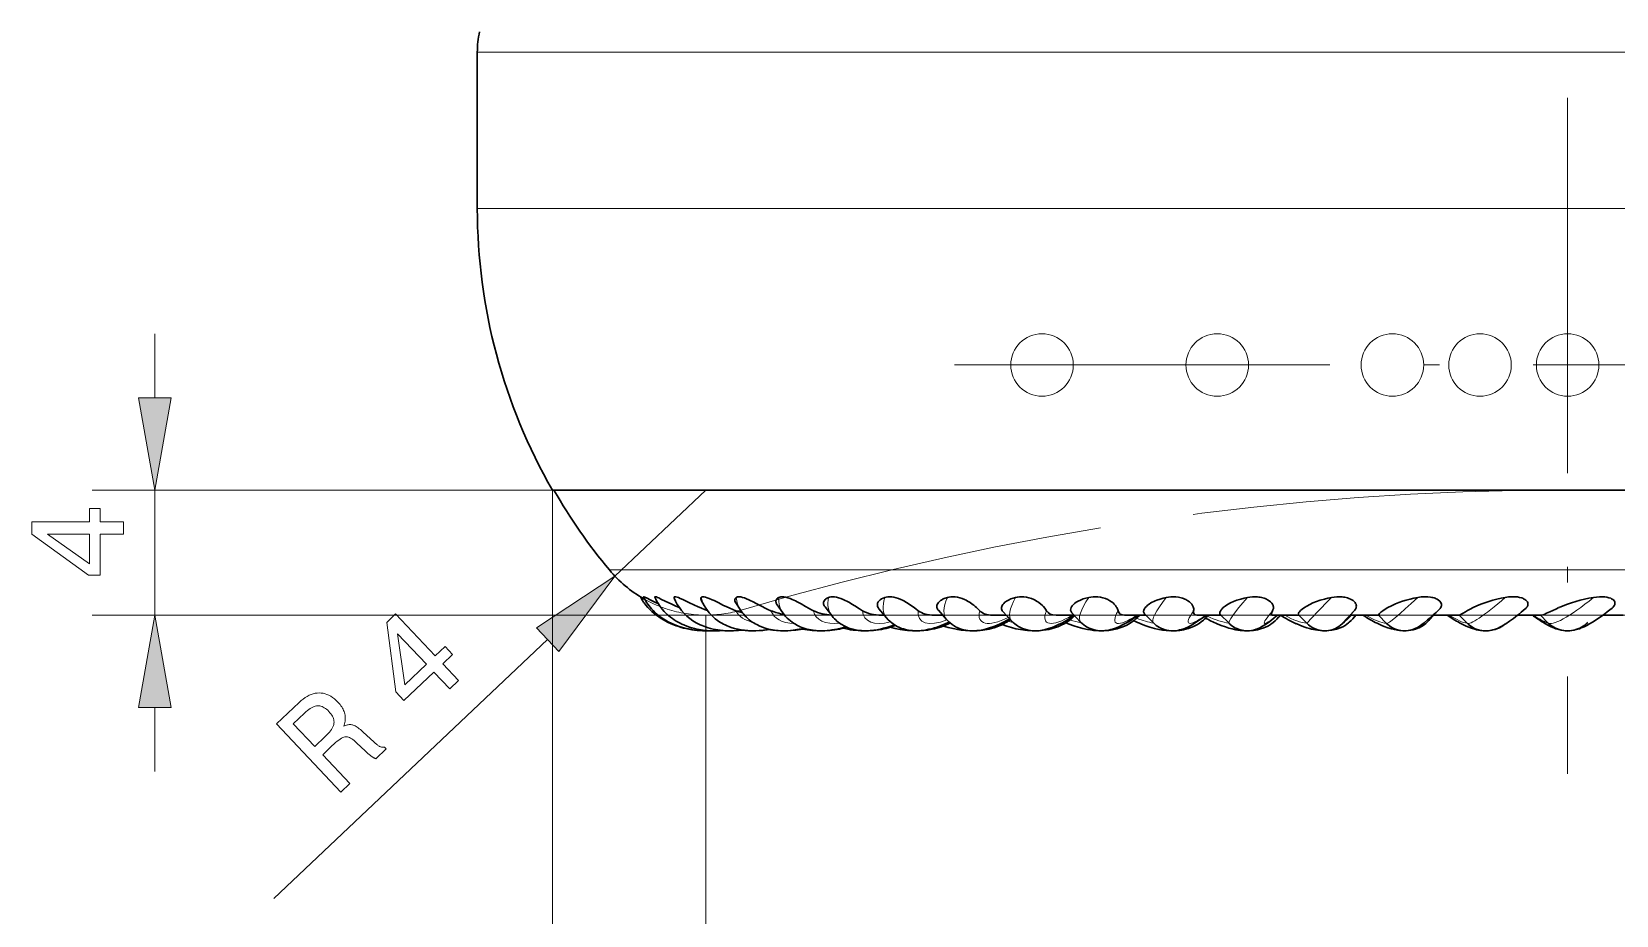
# Model space of a CAD drawing. Extents: x 0 to 420, y 0 to 594.
# Drawn here: x 231.7 to 282.4, y 283.9 to 312.2 of the extents above; entities that cross this region are included whole.
import ezdxf

# ---------------------------------------------------------------- set-up
doc = ezdxf.new("R2010")
doc.units = 0
doc.linetypes.add('DASHDOT', pattern=[18.5, 12, -3, 0.5, -3])
doc.linetypes.add('DASHED', pattern=[15, 12, -3])

msp = doc.modelspace()

# ---------------------------------------------------------------- linework, layer by layer
at = {"linetype": 'DASHDOT', "lineweight": 13}
for p, q in [((280.825, 384.057), (280.825, 288.441)), ((261.228, 301.515), (299.905, 301.515))]:
    msp.add_line(p, q, dxfattribs=at)
at = {"lineweight": 13}
for p, q in [((297.533, 311.515), (245.975, 311.515)), ((297.533, 306.515), (245.975, 306.515)), ((248.375, 297.515), (248.375, 265.951)), ((295.509, 294.962), (250.196, 294.962)), ((273.889, 293.515), (233.664, 293.515)), ((274.78, 293.515), (325.368, 293.515))]:
    msp.add_line(p, q, dxfattribs=at)
at = {"lineweight": 30, "ltscale": 0.125}
msp.add_line((245.975, 306.515), (245.975, 311.515), dxfattribs=at)
at = {"lineweight": 13, "ltscale": 0.05114}
for p, q in [((235.664, 300.469), (235.664, 302.515)), ((235.664, 288.515), (235.664, 290.561))]:
    msp.add_line(p, q, dxfattribs=at)
at = {"lineweight": 13, "ltscale": 0.367783}
msp.add_line((248.375, 297.515), (233.664, 297.515), dxfattribs=at)
at = {"lineweight": 13, "ltscale": 0.1}
for p, q in [((235.664, 293.515), (235.664, 297.515)), ((253.275, 297.515), (250.368, 294.767))]:
    msp.add_line(p, q, dxfattribs=at)
at = {"lineweight": 30}
msp.add_line((296.382, 297.515), (248.375, 297.515), dxfattribs=at)
at = {"lineweight": 30, "ltscale": 0.001056}
msp.add_line((251.292, 294.041), (251.329, 294.02), dxfattribs=at)
at = {"lineweight": 30, "ltscale": 0.002056}
msp.add_line((252.308, 293.968), (252.273, 294.042), dxfattribs=at)
at = {"lineweight": 30, "ltscale": 0.004506}
msp.add_line((253.228, 293.82), (253.14, 293.977), dxfattribs=at)
at = {"lineweight": 30, "ltscale": 0.006357}
msp.add_line((254.376, 293.694), (254.239, 293.908), dxfattribs=at)
at = {"lineweight": 30, "ltscale": 0.007739}
msp.add_line((255.738, 293.589), (255.559, 293.841), dxfattribs=at)
at = {"lineweight": 30, "ltscale": 0.008734}
msp.add_line((257.302, 293.502), (257.089, 293.778), dxfattribs=at)
at = {"lineweight": 13, "ltscale": 0.499923}
msp.add_line((253.275, 293.515), (253.275, 273.518), dxfattribs=at)
at = {"lineweight": 30, "ltscale": 0.001846}
msp.add_line((257.302, 293.502), (257.349, 293.445), dxfattribs=at)
at = {"lineweight": 30, "ltscale": 0.001128}
msp.add_line((258.786, 293.758), (258.812, 293.721), dxfattribs=at)
at = {"lineweight": 30, "ltscale": 0.009433}
msp.add_line((259.053, 293.43), (258.812, 293.721), dxfattribs=at)
at = {"lineweight": 30, "ltscale": 0.00227}
msp.add_line((258.982, 293.515), (258.891, 293.515), dxfattribs=at)
at = {"lineweight": 30, "ltscale": 0.006866}
msp.add_line((260.85, 293.515), (260.575, 293.515), dxfattribs=at)
at = {"lineweight": 30, "ltscale": 0.009883}
msp.add_line((260.974, 293.373), (260.713, 293.671), dxfattribs=at)
at = {"lineweight": 30, "ltscale": 0.01088}
msp.add_line((262.878, 293.515), (262.443, 293.515), dxfattribs=at)
at = {"lineweight": 30, "ltscale": 0.010135}
msp.add_line((263.049, 293.329), (262.775, 293.627), dxfattribs=at)
at = {"lineweight": 30, "ltscale": 0.014322}
msp.add_line((265.049, 293.515), (264.477, 293.515), dxfattribs=at)
at = {"lineweight": 30, "ltscale": 0.00292}
msp.add_line((264.784, 293.27), (264.892, 293.226), dxfattribs=at)
at = {"lineweight": 30, "ltscale": 0.010221}
msp.add_line((265.259, 293.295), (264.977, 293.591), dxfattribs=at)
at = {"lineweight": 30, "ltscale": 0.017163}
msp.add_line((267.345, 293.515), (266.658, 293.515), dxfattribs=at)
at = {"lineweight": 30, "ltscale": 0.005075}
msp.add_line((267.345, 293.515), (267.142, 293.515), dxfattribs=at)
at = {"lineweight": 30, "ltscale": 0.010165}
msp.add_line((267.584, 293.271), (267.3, 293.562), dxfattribs=at)
at = {"lineweight": 30, "ltscale": 0.019448}
msp.add_line((269.747, 293.515), (268.969, 293.515), dxfattribs=at)
at = {"lineweight": 30, "ltscale": 0.010376}
msp.add_line((269.747, 293.515), (269.332, 293.515), dxfattribs=at)
at = {"lineweight": 30, "ltscale": 0.009989}
msp.add_line((270.004, 293.256), (269.723, 293.539), dxfattribs=at)
at = {"lineweight": 30, "ltscale": 0.021128}
msp.add_line((272.231, 293.515), (271.386, 293.515), dxfattribs=at)
at = {"lineweight": 30, "ltscale": 0.001629}
msp.add_line((271.6, 293.464), (271.64, 293.515), dxfattribs=at)
at = {"lineweight": 30, "ltscale": 0.014779}
msp.add_line((272.231, 293.515), (271.64, 293.515), dxfattribs=at)
at = {"lineweight": 30, "ltscale": 0.009709}
msp.add_line((272.497, 293.25), (272.222, 293.524), dxfattribs=at)
at = {"lineweight": 30, "ltscale": 0.022263}
msp.add_line((274.78, 293.515), (273.889, 293.515), dxfattribs=at)
at = {"lineweight": 30, "ltscale": 0.003771}
msp.add_line((273.956, 293.4), (274.054, 293.515), dxfattribs=at)
at = {"lineweight": 30, "ltscale": 0.017966}
msp.add_line((274.772, 293.515), (274.053, 293.515), dxfattribs=at)
at = {"lineweight": 30, "ltscale": 0.000151064}
msp.add_line((274.778, 293.515), (274.772, 293.515), dxfattribs=at)
at = {"lineweight": 30, "ltscale": 0.009341}
msp.add_line((275.04, 293.252), (274.776, 293.516), dxfattribs=at)
at = {"lineweight": 30, "ltscale": 0.005563}
msp.add_line((276.401, 293.35), (276.55, 293.515), dxfattribs=at)
at = {"lineweight": 30, "ltscale": 0.020988}
msp.add_line((277.362, 293.515), (276.523, 293.515), dxfattribs=at)
at = {"lineweight": 30, "ltscale": 0.020119}
msp.add_line((277.354, 293.515), (276.549, 293.515), dxfattribs=at)
at = {"lineweight": 30, "ltscale": 0.000167854}
msp.add_line((277.361, 293.515), (277.354, 293.515), dxfattribs=at)
at = {"lineweight": 30, "ltscale": 0.0089}
msp.add_line((277.61, 293.262), (277.36, 293.516), dxfattribs=at)
at = {"lineweight": 30, "ltscale": 0.018542}
msp.add_line((279.968, 293.515), (279.226, 293.515), dxfattribs=at)
at = {"lineweight": 30, "ltscale": 0.018742}
msp.add_line((279.976, 293.515), (279.226, 293.515), dxfattribs=at)
at = {"lineweight": 30, "ltscale": 0.008112}
msp.add_line((280.184, 293.282), (279.958, 293.515), dxfattribs=at)
at = {"lineweight": 30, "ltscale": 0.014861}
msp.add_line((282.546, 293.515), (281.952, 293.515), dxfattribs=at)
at = {"lineweight": 30, "ltscale": 0.016133}
msp.add_line((282.597, 293.515), (281.952, 293.515), dxfattribs=at)
at = {"lineweight": 13, "ltscale": 0.301139}
msp.add_line((248.222, 292.737), (239.47, 284.46), dxfattribs=at)
at = {"lineweight": 13}
for points in [[(235.143, 300.469), (235.664, 297.515), (236.185, 300.469)], [(234.664, 296.11), (233.922, 296.11), (233.922, 294.792), (233.542, 294.792), (231.731, 296.105), (231.731, 296.498), (233.576, 296.498), (233.576, 296.926), (233.922, 296.926), (233.922, 296.498), (234.664, 296.498)], [(233.576, 295.155), (233.576, 296.11), (232.233, 296.11)], [(248.58, 292.358), (250.368, 294.767), (247.864, 293.115)], [(236.185, 290.561), (235.664, 293.515), (235.143, 290.561)], [(245.096, 291.157), (244.587, 291.696), (243.629, 290.791), (243.368, 291.067), (243.078, 293.285), (243.363, 293.554), (244.631, 292.214), (244.942, 292.508), (245.179, 292.257), (244.868, 291.963), (245.378, 291.424)], [(243.655, 291.291), (244.349, 291.947), (243.426, 292.923)], [(241.61, 287.86), (239.551, 290.036), (240.279, 290.724), (240.343, 290.782), (240.407, 290.834), (240.472, 290.88), (240.536, 290.919), (240.6, 290.953), (240.664, 290.98), (240.728, 291.002), (240.791, 291.017), (240.855, 291.026), (240.919, 291.029), (240.982, 291.026), (241.045, 291.018), (241.107, 291.002), (241.169, 290.981), (241.229, 290.954), (241.29, 290.921), (241.349, 290.881), (241.408, 290.836), (241.466, 290.784), (241.524, 290.727), (241.557, 290.691), (241.587, 290.655), (241.615, 290.618), (241.64, 290.581), (241.662, 290.544), (241.683, 290.507), (241.7, 290.469), (241.715, 290.431), (241.728, 290.393), (241.738, 290.355), (241.746, 290.316), (241.751, 290.277), (241.754, 290.238), (241.754, 290.199), (241.752, 290.16), (241.747, 290.121), (241.739, 290.081), (241.73, 290.041), (241.717, 290.001), (241.703, 289.961), (241.733, 289.975), (241.763, 289.988), (241.793, 289.997), (241.822, 290.005), (241.85, 290.011), (241.878, 290.014), (241.906, 290.015), (241.933, 290.015), (241.959, 290.012), (241.985, 290.006), (242.011, 289.999), (242.039, 289.988), (242.069, 289.973), (242.1, 289.956), (242.132, 289.936), (242.166, 289.912), (242.202, 289.885), (242.239, 289.855), (242.278, 289.822), (242.318, 289.786), (242.676, 289.454), (242.699, 289.433), (242.72, 289.414), (242.741, 289.396), (242.762, 289.38), (242.781, 289.365), (242.799, 289.352), (242.817, 289.34), (242.834, 289.329), (242.849, 289.32), (242.864, 289.313), (242.879, 289.307), (242.893, 289.302), (242.907, 289.297), (242.922, 289.294), (242.936, 289.292), (242.951, 289.291), (242.965, 289.29), (242.979, 289.291), (242.994, 289.293), (243.008, 289.296), (243.065, 289.236), (242.735, 288.924), (242.724, 288.928), (242.713, 288.932), (242.7, 288.937), (242.688, 288.943), (242.674, 288.95), (242.661, 288.958), (242.646, 288.966), (242.631, 288.975), (242.616, 288.986), (242.6, 288.997), (242.584, 289.009), (242.567, 289.022), (242.548, 289.036), (242.53, 289.051), (242.51, 289.068), (242.489, 289.085), (242.468, 289.104), (242.446, 289.124), (242.423, 289.145), (242.399, 289.166), (242.117, 289.434), (242.075, 289.472), (242.035, 289.506), (241.996, 289.536), (241.959, 289.562), (241.923, 289.583), (241.889, 289.6), (241.856, 289.614), (241.825, 289.623), (241.796, 289.628), (241.768, 289.628), (241.739, 289.624), (241.707, 289.615), (241.671, 289.599), (241.633, 289.579), (241.591, 289.552), (241.545, 289.52), (241.496, 289.483), (241.444, 289.439), (241.389, 289.391), (241.33, 289.336), (241.032, 289.054), (241.901, 288.135)], [(240.45, 290.381), (240.094, 290.045), (240.779, 289.32), (241.115, 289.638), (241.164, 289.685), (241.208, 289.732), (241.247, 289.777), (241.282, 289.821), (241.312, 289.864), (241.338, 289.906), (241.358, 289.946), (241.374, 289.985), (241.386, 290.023), (241.392, 290.059), (241.394, 290.096), (241.392, 290.132), (241.386, 290.169), (241.376, 290.206), (241.362, 290.243), (241.343, 290.281), (241.321, 290.319), (241.294, 290.358), (241.263, 290.396), (241.228, 290.435), (241.192, 290.472), (241.155, 290.504), (241.119, 290.533), (241.083, 290.557), (241.047, 290.577), (241.011, 290.594), (240.975, 290.606), (240.939, 290.614), (240.903, 290.618), (240.867, 290.618), (240.831, 290.613), (240.793, 290.605), (240.755, 290.592), (240.715, 290.575), (240.674, 290.553), (240.631, 290.527), (240.588, 290.497), (240.543, 290.463), (240.497, 290.424)]]:
    msp.add_lwpolyline(points, close=True, dxfattribs=at)
at = {"lineweight": 30}
for points in [[(251.187, 294.104), (251.237, 294.017), (251.292, 293.934), (251.309, 293.91), (251.366, 293.836), (251.426, 293.765), (251.49, 293.697), (251.557, 293.632), (251.626, 293.571), (251.697, 293.514), (251.772, 293.459), (251.849, 293.408), (251.943, 293.351), (252.056, 293.291), (252.172, 293.238)], [(251.288, 294.101), (251.287, 294.102), (251.287, 294.103), (251.288, 294.104), (251.288, 294.104), (251.29, 294.104), (251.297, 294.103), (251.327, 294.091), (251.399, 294.055), (251.498, 294.004), (251.606, 293.949), (251.762, 293.874)], [(251.288, 294.101), (251.316, 294.045), (251.363, 293.963), (251.394, 293.913), (251.428, 293.864), (251.463, 293.816), (251.5, 293.769), (251.545, 293.716), (251.592, 293.666), (251.675, 293.584), (251.764, 293.508), (251.818, 293.466), (251.873, 293.427), (251.939, 293.383), (252.006, 293.341), (252.076, 293.303), (252.189, 293.246)], [(251.649, 294.088), (251.647, 294.095), (251.647, 294.097), (251.65, 294.102), (251.653, 294.103), (251.665, 294.104), (251.68, 294.101), (251.699, 294.096), (251.739, 294.08), (251.772, 294.066), (251.846, 294.031), (252.003, 293.954), (252.168, 293.875), (252.3, 293.815), (252.43, 293.761)], [(251.649, 294.088), (251.676, 294.028), (251.717, 293.951), (251.761, 293.876), (251.819, 293.791), (251.882, 293.71), (251.951, 293.631), (251.998, 293.583), (252.047, 293.538), (252.097, 293.494), (252.149, 293.452), (252.211, 293.405), (252.271, 293.365), (252.331, 293.327), (252.394, 293.291), (252.457, 293.258)], [(252.262, 294.081), (252.264, 294.092), (252.272, 294.099), (252.285, 294.103), (252.298, 294.104), (252.315, 294.102), (252.359, 294.092), (252.407, 294.075), (252.462, 294.053), (252.549, 294.013), (252.611, 293.984), (252.734, 293.923), (252.921, 293.834), (253.011, 293.793), (253.142, 293.737), (253.236, 293.699), (253.328, 293.666)], [(253.131, 294.081), (253.14, 294.092), (253.155, 294.1), (253.175, 294.104), (253.194, 294.104), (253.216, 294.102), (253.268, 294.091), (253.324, 294.074), (253.385, 294.05), (253.479, 294.009), (253.543, 293.979), (253.671, 293.917), (253.847, 293.829), (253.93, 293.789), (254.05, 293.734), (254.145, 293.693), (254.236, 293.658)], [(254.239, 293.908), (254.221, 293.942), (254.211, 293.975), (254.209, 293.99), (254.209, 294.005), (254.211, 294.02), (254.215, 294.034), (254.221, 294.047), (254.229, 294.059), (254.25, 294.081)], [(254.25, 294.081), (254.26, 294.089), (254.272, 294.094), (254.287, 294.099), (254.304, 294.103), (254.344, 294.104), (254.393, 294.098), (254.449, 294.085), (254.511, 294.065), (254.581, 294.039), (254.652, 294.008), (254.701, 293.985), (254.797, 293.938), (254.889, 293.891), (255.061, 293.801), (255.201, 293.73), (255.266, 293.699), (255.361, 293.658)], [(255.559, 293.841), (255.546, 293.861), (255.536, 293.882), (255.528, 293.901), (255.523, 293.921), (255.52, 293.946), (255.521, 293.971), (255.527, 293.994), (255.538, 294.016), (255.553, 294.037), (255.573, 294.056), (255.59, 294.069), (255.61, 294.081)], [(255.61, 294.081), (255.64, 294.094), (255.677, 294.102), (255.721, 294.104), (255.772, 294.1), (255.832, 294.089), (255.898, 294.07), (255.97, 294.045), (256.042, 294.015), (256.141, 293.969), (256.203, 293.938), (256.323, 293.873), (256.47, 293.79), (256.586, 293.725), (256.639, 293.696), (256.716, 293.658)], [(257.089, 293.778), (257.075, 293.798), (257.063, 293.818), (257.052, 293.844), (257.044, 293.87), (257.041, 293.897), (257.044, 293.927), (257.053, 293.957), (257.068, 293.985), (257.09, 294.011), (257.117, 294.036), (257.155, 294.06), (257.198, 294.081)], [(257.198, 294.081), (257.236, 294.094), (257.281, 294.102), (257.332, 294.104), (257.389, 294.1), (257.455, 294.089), (257.524, 294.071), (257.599, 294.045), (257.674, 294.015), (257.733, 293.988), (257.79, 293.96), (257.87, 293.916), (257.946, 293.872), (258.037, 293.816), (258.191, 293.717), (258.289, 293.658)], [(258.786, 293.758), (258.77, 293.794), (258.765, 293.813), (258.762, 293.831), (258.761, 293.856), (258.764, 293.88), (258.771, 293.904), (258.778, 293.922), (258.788, 293.938), (258.8, 293.956), (258.815, 293.973), (258.849, 294.004), (258.892, 294.032), (258.943, 294.059), (259, 294.081)], [(259, 294.081), (259.047, 294.094), (259.099, 294.102), (259.156, 294.104), (259.219, 294.1), (259.289, 294.089), (259.363, 294.071), (259.44, 294.045), (259.516, 294.015), (259.564, 293.992), (259.611, 293.969), (259.697, 293.921), (259.776, 293.871), (259.857, 293.815), (259.905, 293.78), (259.988, 293.717), (260.066, 293.658)], [(260.667, 293.758), (260.662, 293.792), (260.665, 293.825), (260.675, 293.859), (260.693, 293.893), (260.717, 293.925), (260.736, 293.945), (260.757, 293.964), (260.781, 293.982), (260.808, 294), (260.868, 294.032), (260.931, 294.058), (261, 294.081)], [(261, 294.081), (261.054, 294.094), (261.113, 294.102), (261.177, 294.104), (261.244, 294.1), (261.319, 294.089), (261.396, 294.07), (261.475, 294.045), (261.551, 294.014), (261.598, 293.992), (261.643, 293.968), (261.725, 293.92), (261.797, 293.87), (261.848, 293.83), (261.892, 293.793), (261.931, 293.758), (261.986, 293.704), (262.032, 293.658)], [(262.729, 293.758), (262.737, 293.792), (262.751, 293.826), (262.772, 293.86), (262.801, 293.893), (262.836, 293.926), (262.862, 293.945), (262.89, 293.964), (262.953, 294), (263.025, 294.032), (263.1, 294.058), (263.18, 294.081)], [(263.18, 294.081), (263.24, 294.094), (263.306, 294.102), (263.375, 294.104), (263.447, 294.1), (263.526, 294.089), (263.605, 294.07), (263.685, 294.045), (263.761, 294.013), (263.806, 293.991), (263.848, 293.968), (263.888, 293.944), (263.925, 293.918), (263.99, 293.868), (264.036, 293.826), (264.073, 293.787), (264.113, 293.738), (264.134, 293.709), (264.167, 293.658)], [(264.956, 293.758), (264.971, 293.786), (264.991, 293.815), (265.016, 293.843), (265.038, 293.864), (265.062, 293.885), (265.118, 293.926), (265.184, 293.964), (265.26, 294), (265.343, 294.032), (265.428, 294.058), (265.519, 294.081)], [(265.519, 294.081), (265.586, 294.094), (265.657, 294.102), (265.731, 294.104), (265.808, 294.1), (265.89, 294.089), (265.971, 294.07), (266.051, 294.044), (266.126, 294.012), (266.19, 293.978), (266.246, 293.942), (266.294, 293.905), (266.335, 293.867), (266.372, 293.825), (266.4, 293.786), (266.415, 293.761), (266.426, 293.737), (266.445, 293.69), (266.454, 293.658)], [(267.327, 293.758), (267.36, 293.795), (267.401, 293.833), (267.451, 293.87), (267.507, 293.906), (267.549, 293.929), (267.594, 293.952), (267.642, 293.973), (267.693, 293.994), (267.802, 294.031), (267.897, 294.058), (267.997, 294.081)], [(267.997, 294.081), (268.069, 294.094), (268.146, 294.102), (268.224, 294.104), (268.305, 294.1), (268.389, 294.088), (268.472, 294.069), (268.512, 294.057), (268.551, 294.043), (268.588, 294.028), (268.624, 294.011), (268.684, 293.977), (268.735, 293.94), (268.777, 293.903), (268.81, 293.865), (268.838, 293.824), (268.857, 293.784), (268.868, 293.748), (268.872, 293.715), (268.873, 293.685), (268.87, 293.658)], [(269.819, 293.758), (269.849, 293.783), (269.882, 293.808), (269.958, 293.858), (270.046, 293.906), (270.146, 293.952), (270.257, 293.994), (270.378, 294.031), (270.482, 294.058), (270.591, 294.081)], [(270.591, 294.081), (270.669, 294.094), (270.749, 294.102), (270.832, 294.104), (270.915, 294.1), (270.959, 294.095), (271.001, 294.088), (271.043, 294.08), (271.085, 294.069), (271.124, 294.057), (271.162, 294.043), (271.198, 294.027), (271.232, 294.01), (271.288, 293.976), (271.333, 293.939), (271.368, 293.901), (271.394, 293.864), (271.405, 293.843), (271.413, 293.823), (271.418, 293.803), (271.422, 293.783), (271.422, 293.747), (271.42, 293.726), (271.415, 293.706), (271.406, 293.681), (271.395, 293.658)], [(272.412, 293.758), (272.49, 293.808), (272.581, 293.858), (272.683, 293.906), (272.795, 293.952), (272.918, 293.994), (273.049, 294.031), (273.161, 294.058), (273.278, 294.081)], [(273.278, 294.081), (273.36, 294.094), (273.444, 294.102), (273.53, 294.104), (273.616, 294.1), (273.661, 294.095), (273.705, 294.087), (273.746, 294.079), (273.786, 294.068), (273.836, 294.052), (273.884, 294.031), (273.927, 294.009), (273.968, 293.981), (274.002, 293.952), (274.029, 293.922), (274.049, 293.892), (274.063, 293.862), (274.07, 293.834), (274.072, 293.807), (274.071, 293.782), (274.067, 293.764), (274.061, 293.746), (274.052, 293.724), (274.04, 293.704), (274.024, 293.68), (274.005, 293.658)], [(275.08, 293.758), (275.193, 293.818), (275.256, 293.848), (275.322, 293.878), (275.429, 293.92), (275.543, 293.961), (275.664, 293.998), (275.791, 294.031), (275.91, 294.058), (276.033, 294.081)], [(276.033, 294.081), (276.086, 294.09), (276.14, 294.096), (276.212, 294.102), (276.286, 294.104), (276.359, 294.101), (276.441, 294.092), (276.481, 294.085), (276.52, 294.076), (276.556, 294.066), (276.592, 294.054), (276.624, 294.04), (276.654, 294.025), (276.699, 293.997), (276.736, 293.966), (276.763, 293.934), (276.781, 293.901), (276.791, 293.868), (276.793, 293.851), (276.793, 293.834), (276.791, 293.815), (276.786, 293.797), (276.773, 293.765), (276.762, 293.746), (276.749, 293.728), (276.73, 293.705), (276.709, 293.684)], [(278.831, 294.081), (278.934, 294.096), (278.985, 294.1), (279.037, 294.103), (279.089, 294.104), (279.141, 294.103), (279.218, 294.096), (279.291, 294.084), (279.359, 294.066), (279.389, 294.055), (279.419, 294.042), (279.459, 294.02), (279.493, 293.995), (279.52, 293.968), (279.539, 293.94), (279.551, 293.913), (279.557, 293.886), (279.557, 293.859), (279.554, 293.841), (279.549, 293.823), (279.54, 293.804), (279.53, 293.785), (279.505, 293.753), (279.487, 293.733), (279.467, 293.715)], [(281.648, 294.081), (281.746, 294.095), (281.844, 294.103), (281.894, 294.104), (281.943, 294.104), (282.014, 294.099), (282.083, 294.089), (282.146, 294.074), (282.204, 294.054), (282.228, 294.042), (282.25, 294.03), (282.27, 294.016), (282.288, 294.002), (282.313, 293.974), (282.323, 293.959), (282.33, 293.944), (282.335, 293.93), (282.338, 293.915), (282.339, 293.885), (282.333, 293.858), (282.322, 293.833), (282.307, 293.808), (282.293, 293.79), (282.278, 293.773), (282.244, 293.742)], [(252.973, 293.273), (253.036, 293.24), (253.1, 293.209), (253.166, 293.18), (253.273, 293.139), (253.355, 293.113), (253.433, 293.091), (253.514, 293.072), (253.59, 293.056), (253.662, 293.044), (253.739, 293.033), (253.832, 293.024), (253.916, 293.018), (253.997, 293.016), (254.078, 293.015), (254.16, 293.017), (254.242, 293.021), (254.324, 293.028), (254.406, 293.037)], [(253.73, 293.296), (253.787, 293.261), (253.843, 293.231), (253.899, 293.203), (253.957, 293.176), (254.015, 293.152), (254.09, 293.125), (254.2, 293.091), (254.313, 293.063), (254.41, 293.045), (254.507, 293.031), (254.617, 293.021), (254.693, 293.017), (254.769, 293.015), (254.846, 293.016), (254.988, 293.022), (255.118, 293.035), (255.229, 293.05), (255.307, 293.064)], [(254.719, 293.328), (254.764, 293.296), (254.81, 293.266), (254.857, 293.238), (254.905, 293.212), (255.001, 293.165), (255.087, 293.13), (255.175, 293.1), (255.235, 293.082), (255.296, 293.067), (255.414, 293.043), (255.533, 293.027), (255.596, 293.021), (255.671, 293.017), (255.745, 293.015), (255.82, 293.016), (255.896, 293.019), (255.983, 293.025), (256.069, 293.034), (256.193, 293.052), (256.342, 293.081), (256.417, 293.098)], [(255.929, 293.375), (255.981, 293.331), (256.035, 293.29), (256.078, 293.261), (256.121, 293.233), (256.207, 293.185), (256.292, 293.145), (256.352, 293.121), (256.414, 293.099), (256.506, 293.072), (256.577, 293.055), (256.645, 293.042), (256.715, 293.031), (256.803, 293.022), (256.882, 293.017), (256.956, 293.015), (257.03, 293.016), (257.157, 293.023), (257.216, 293.029), (257.31, 293.042), (257.394, 293.056), (257.466, 293.07), (257.61, 293.104), (257.753, 293.145)], [(257.349, 293.445), (257.388, 293.402), (257.43, 293.361), (257.468, 293.327), (257.507, 293.295), (257.582, 293.24), (257.626, 293.213), (257.697, 293.172), (257.769, 293.138), (257.855, 293.103), (257.93, 293.078), (257.981, 293.064), (258.049, 293.048), (258.116, 293.036), (258.182, 293.026), (258.25, 293.02), (258.322, 293.016), (258.394, 293.015), (258.465, 293.017), (258.536, 293.021), (258.651, 293.033), (258.759, 293.05), (258.893, 293.078), (258.963, 293.096), (259.101, 293.136), (259.193, 293.167), (259.304, 293.208)], [(259.053, 293.43), (259.11, 293.367), (259.172, 293.308), (259.222, 293.266), (259.266, 293.234), (259.311, 293.203), (259.393, 293.156), (259.473, 293.118), (259.536, 293.093), (259.598, 293.073), (259.662, 293.055), (259.758, 293.035), (259.843, 293.023), (259.881, 293.02), (259.947, 293.016), (260.01, 293.015), (260.074, 293.016), (260.162, 293.022), (260.287, 293.038), (260.41, 293.062), (260.499, 293.083), (260.587, 293.108), (260.67, 293.134), (260.799, 293.18), (260.927, 293.233), (261.055, 293.291)], [(260.875, 293.166), (261.027, 293.122), (261.181, 293.085), (261.33, 293.056), (261.439, 293.04), (261.576, 293.025), (261.724, 293.016), (261.802, 293.015), (261.879, 293.016), (261.957, 293.019), (262.051, 293.026), (262.138, 293.036), (262.261, 293.055), (262.339, 293.072), (262.415, 293.09), (262.49, 293.112), (262.582, 293.143), (262.655, 293.171), (262.721, 293.2), (262.787, 293.231), (262.849, 293.265), (262.903, 293.296), (262.958, 293.332), (263.012, 293.369)], [(260.974, 293.373), (260.991, 293.355), (261.037, 293.308), (261.085, 293.265), (261.148, 293.217), (261.213, 293.174), (261.264, 293.145), (261.316, 293.119), (261.358, 293.101), (261.442, 293.07), (261.523, 293.048), (261.586, 293.035), (261.649, 293.025), (261.713, 293.019), (261.771, 293.016), (261.828, 293.015), (261.885, 293.017), (261.942, 293.021), (262.01, 293.028), (262.075, 293.038), (262.14, 293.05), (262.25, 293.076), (262.349, 293.105), (262.449, 293.139), (262.571, 293.187), (262.689, 293.239), (262.795, 293.29), (262.929, 293.361), (262.989, 293.395)], [(262.75, 293.213), (262.896, 293.163), (263.044, 293.12), (263.192, 293.083), (263.339, 293.055), (263.473, 293.035), (263.559, 293.026), (263.64, 293.02), (263.715, 293.016), (263.79, 293.015), (263.865, 293.016), (263.937, 293.019), (264.066, 293.031), (264.154, 293.043), (264.24, 293.059), (264.35, 293.086), (264.451, 293.116), (264.534, 293.146), (264.638, 293.191), (264.734, 293.241), (264.815, 293.289), (264.886, 293.338), (264.954, 293.391), (265.012, 293.441), (265.068, 293.495)], [(263.049, 293.329), (263.099, 293.279), (263.152, 293.233), (263.194, 293.201), (263.237, 293.171), (263.268, 293.152), (263.333, 293.117), (263.4, 293.088), (263.472, 293.063), (263.545, 293.043), (263.612, 293.03), (263.66, 293.023), (263.709, 293.018), (263.803, 293.015), (263.893, 293.019), (263.973, 293.028), (264.026, 293.036), (264.128, 293.058), (264.231, 293.086), (264.345, 293.125), (264.443, 293.164), (264.555, 293.215), (264.675, 293.275), (264.784, 293.335), (264.894, 293.4), (265.004, 293.469), (265.059, 293.505)], [(265.259, 293.295), (265.307, 293.248), (265.358, 293.205), (265.413, 293.166), (265.47, 293.131), (265.531, 293.1), (265.594, 293.074), (265.661, 293.052), (265.729, 293.035), (265.803, 293.023), (265.878, 293.016), (265.961, 293.016), (266.03, 293.02), (266.087, 293.026), (266.156, 293.038), (266.22, 293.053), (266.281, 293.07), (266.343, 293.09), (266.41, 293.115), (266.502, 293.154), (266.601, 293.201), (266.702, 293.255), (266.807, 293.316), (266.915, 293.383), (267.06, 293.48), (267.109, 293.515)], [(265.928, 293.015), (266.001, 293.016), (266.075, 293.02), (266.164, 293.028), (266.273, 293.044), (266.366, 293.062), (266.425, 293.077), (266.485, 293.095), (266.577, 293.126), (266.663, 293.161), (266.735, 293.196), (266.788, 293.225), (266.839, 293.256), (266.889, 293.289), (266.938, 293.324), (266.981, 293.358), (267.024, 293.395), (267.065, 293.433), (267.104, 293.473), (267.142, 293.515)], [(267.327, 293.758), (267.3, 293.719), (267.282, 293.681), (267.277, 293.663), (267.273, 293.646), (267.273, 293.621), (267.277, 293.599), (267.287, 293.579), (267.3, 293.562)], [(267.584, 293.271), (267.629, 293.228), (267.677, 293.189), (267.727, 293.154), (267.78, 293.122), (267.843, 293.091), (267.906, 293.065), (267.959, 293.048), (268.014, 293.035), (268.079, 293.023), (268.144, 293.017), (268.213, 293.015), (268.282, 293.019), (268.368, 293.03), (268.423, 293.041), (268.468, 293.053), (268.555, 293.081), (268.611, 293.103), (268.709, 293.147), (268.803, 293.196), (268.919, 293.265), (269.053, 293.354), (269.185, 293.448), (269.275, 293.515)], [(268.18, 293.015), (268.251, 293.016), (268.322, 293.019), (268.432, 293.029), (268.492, 293.038), (268.552, 293.049), (268.65, 293.073), (268.703, 293.088), (268.759, 293.107), (268.814, 293.129), (268.871, 293.153), (268.909, 293.172), (268.973, 293.206), (269.048, 293.253), (269.115, 293.301), (269.184, 293.358), (269.215, 293.387), (269.265, 293.438), (269.299, 293.475), (269.332, 293.515)], [(269.625, 293.236), (269.756, 293.183), (269.887, 293.137), (269.998, 293.103), (270.101, 293.076), (270.221, 293.051), (270.289, 293.039), (270.357, 293.029), (270.425, 293.022), (270.495, 293.017), (270.566, 293.015), (270.637, 293.016), (270.729, 293.021), (270.789, 293.028), (270.849, 293.037), (270.908, 293.048), (271.007, 293.073), (271.087, 293.099), (271.165, 293.131), (271.24, 293.168), (271.313, 293.21), (271.334, 293.223), (271.408, 293.276), (271.478, 293.334), (271.534, 293.39), (271.587, 293.449), (271.6, 293.464)], [(269.819, 293.758), (269.772, 293.711), (269.753, 293.689), (269.738, 293.667), (269.725, 293.646), (269.716, 293.627), (269.708, 293.6), (269.706, 293.576), (269.711, 293.556), (269.723, 293.539)], [(270.004, 293.256), (270.033, 293.228), (270.094, 293.178), (270.142, 293.144), (270.193, 293.114), (270.247, 293.088), (270.302, 293.065), (270.359, 293.047), (270.417, 293.032), (270.476, 293.022), (270.536, 293.016), (270.598, 293.015), (270.659, 293.018), (270.723, 293.026), (270.778, 293.037), (270.815, 293.046), (270.865, 293.062), (270.909, 293.078), (270.984, 293.111), (271.056, 293.149), (271.163, 293.215), (271.262, 293.285), (271.36, 293.359), (271.512, 293.482), (271.551, 293.514)], [(272.145, 293.244), (272.268, 293.191), (272.392, 293.144), (272.484, 293.113), (272.577, 293.085), (272.643, 293.068), (272.708, 293.054), (272.773, 293.041), (272.838, 293.031), (272.929, 293.021), (272.993, 293.017), (273.057, 293.015), (273.122, 293.016), (273.187, 293.02), (273.286, 293.033), (273.336, 293.042), (273.385, 293.053), (273.442, 293.069), (273.499, 293.087), (273.559, 293.111), (273.636, 293.147), (273.71, 293.189), (273.766, 293.227), (273.82, 293.267), (273.842, 293.286), (273.901, 293.341), (273.956, 293.4)], [(272.412, 293.758), (272.345, 293.708), (272.292, 293.66), (272.253, 293.618), (272.238, 293.598), (272.228, 293.581), (272.219, 293.56), (272.215, 293.543), (272.218, 293.53), (272.222, 293.524)], [(272.497, 293.25), (272.539, 293.21), (272.584, 293.174), (272.632, 293.141), (272.682, 293.112), (272.734, 293.086), (272.787, 293.064), (272.842, 293.046), (272.898, 293.032), (272.955, 293.022), (273.013, 293.017), (273.071, 293.015), (273.129, 293.018), (273.186, 293.024), (273.243, 293.035), (273.3, 293.051), (273.355, 293.07), (273.409, 293.093), (273.461, 293.12), (273.511, 293.151), (273.565, 293.19), (273.623, 293.237), (273.696, 293.303), (273.835, 293.433), (273.92, 293.514)], [(273.889, 293.515), (273.889, 293.515), (273.888, 293.516), (273.888, 293.516), (273.888, 293.517), (273.89, 293.52), (273.897, 293.532), (273.921, 293.561), (274.005, 293.658)], [(274.736, 293.254), (274.8, 293.224), (274.882, 293.187), (274.965, 293.153), (275.081, 293.11), (275.199, 293.074), (275.289, 293.052), (275.396, 293.032), (275.451, 293.024), (275.554, 293.016), (275.605, 293.015), (275.657, 293.016), (275.74, 293.022), (275.812, 293.031), (275.883, 293.046), (275.961, 293.068), (276.037, 293.095), (276.082, 293.115), (276.128, 293.138), (276.174, 293.163), (276.236, 293.203), (276.295, 293.248), (276.35, 293.297), (276.401, 293.35)], [(275.08, 293.758), (274.99, 293.703), (274.915, 293.652), (274.856, 293.607), (274.814, 293.569), (274.787, 293.54), (274.779, 293.53), (274.775, 293.522), (274.775, 293.519), (274.775, 293.518), (274.776, 293.516)], [(276.347, 293.361), (276.235, 293.27), (276.161, 293.213), (276.125, 293.188), (276.078, 293.157), (276.022, 293.124), (275.95, 293.088), (275.902, 293.068), (275.845, 293.049), (275.786, 293.034), (275.728, 293.023), (275.669, 293.017), (275.611, 293.015), (275.553, 293.017), (275.496, 293.023), (275.439, 293.034), (275.383, 293.048), (275.328, 293.066), (275.275, 293.088), (275.223, 293.114), (275.174, 293.143), (275.127, 293.176), (275.082, 293.212), (275.04, 293.252)], [(277.801, 293.758), (277.709, 293.711), (277.627, 293.667), (277.556, 293.626), (277.482, 293.582), (277.426, 293.548), (277.385, 293.524), (277.371, 293.518), (277.365, 293.515), (277.362, 293.515)], [(277.373, 293.269), (277.477, 293.215), (277.581, 293.166), (277.663, 293.131), (277.752, 293.098), (277.855, 293.066), (277.914, 293.051), (277.977, 293.037), (278.042, 293.027), (278.121, 293.018), (278.206, 293.015), (278.291, 293.018), (278.353, 293.025), (278.398, 293.032), (278.443, 293.042), (278.512, 293.061), (278.58, 293.085), (278.643, 293.113), (278.704, 293.145), (278.754, 293.176), (278.817, 293.222)], [(278.967, 293.319), (278.853, 293.242), (278.78, 293.196), (278.701, 293.151), (278.655, 293.128), (278.604, 293.104), (278.548, 293.081), (278.493, 293.061), (278.433, 293.044), (278.402, 293.037), (278.337, 293.025), (278.27, 293.017), (278.207, 293.015), (278.144, 293.017), (278.083, 293.024), (278.023, 293.035), (277.978, 293.046), (277.907, 293.069), (277.852, 293.092), (277.799, 293.119), (277.748, 293.15), (277.699, 293.184), (277.653, 293.221), (277.61, 293.262)], [(280.549, 293.758), (280.444, 293.711), (280.261, 293.626), (280.15, 293.575), (280.071, 293.541), (280.039, 293.529), (279.999, 293.518), (279.976, 293.515)], [(280.031, 293.289), (280.122, 293.236), (280.213, 293.186), (280.299, 293.144), (280.387, 293.106), (280.45, 293.083), (280.542, 293.054), (280.59, 293.042), (280.641, 293.032), (280.695, 293.023), (280.751, 293.018), (280.823, 293.015), (280.895, 293.018), (280.949, 293.023), (281.029, 293.037), (281.091, 293.054), (281.153, 293.075), (281.212, 293.1), (281.268, 293.129), (281.322, 293.162), (281.373, 293.198), (281.421, 293.238), (281.466, 293.282)], [(281.619, 293.289), (281.528, 293.236), (281.437, 293.186), (281.351, 293.144), (281.263, 293.106), (281.2, 293.083), (281.108, 293.054), (281.06, 293.042), (281.009, 293.032), (280.955, 293.023), (280.898, 293.018), (280.827, 293.015), (280.755, 293.018), (280.701, 293.023), (280.621, 293.037), (280.559, 293.054), (280.497, 293.075), (280.438, 293.1), (280.382, 293.129), (280.328, 293.162), (280.277, 293.198), (280.229, 293.238), (280.184, 293.282)], [(252.172, 293.238), (252.251, 293.205), (252.33, 293.176), (252.412, 293.148), (252.492, 293.124), (252.567, 293.104), (252.646, 293.086), (252.74, 293.066), (252.828, 293.051), (252.914, 293.039), (252.999, 293.03), (253.086, 293.023), (253.172, 293.018), (253.259, 293.015), (253.346, 293.015), (253.433, 293.017)], [(252.189, 293.246), (252.266, 293.212), (252.344, 293.181), (252.424, 293.153), (252.502, 293.128), (252.574, 293.108), (252.646, 293.089), (252.722, 293.073), (252.831, 293.053), (252.92, 293.04), (253.005, 293.03), (253.09, 293.023), (253.174, 293.018), (253.26, 293.015), (253.345, 293.015), (253.431, 293.017)], [(252.457, 293.258), (252.516, 293.229), (252.575, 293.203), (252.667, 293.166), (252.758, 293.135), (252.835, 293.111), (252.913, 293.09), (252.992, 293.072), (253.069, 293.057), (253.198, 293.037), (253.326, 293.024), (253.393, 293.019), (253.477, 293.016), (253.558, 293.015), (253.64, 293.016), (253.722, 293.02), (253.804, 293.025)], [(256.361, 293.071), (256.521, 293.045), (256.681, 293.027), (256.842, 293.017), (256.923, 293.015), (257.003, 293.015), (257.083, 293.017), (257.163, 293.021), (257.243, 293.027), (257.322, 293.035), (257.402, 293.046), (257.547, 293.071), (257.625, 293.087), (257.71, 293.108), (257.788, 293.13)], [(257.665, 293.096), (257.826, 293.064), (257.907, 293.051), (257.988, 293.04), (258.07, 293.031), (258.151, 293.024), (258.232, 293.019), (258.313, 293.016), (258.394, 293.015), (258.475, 293.016), (258.556, 293.02), (258.636, 293.026), (258.716, 293.034), (258.802, 293.045), (258.895, 293.06), (258.972, 293.076), (259.043, 293.092), (259.113, 293.11), (259.186, 293.132), (259.264, 293.158), (259.34, 293.186)], [(259.173, 293.128), (259.334, 293.089), (259.488, 293.059), (259.645, 293.037), (259.725, 293.028), (259.804, 293.022), (259.883, 293.017), (259.962, 293.015), (260.041, 293.015), (260.121, 293.017), (260.25, 293.026), (260.378, 293.04), (260.507, 293.062), (260.585, 293.079), (260.661, 293.098), (260.736, 293.119), (260.812, 293.144), (260.887, 293.171), (260.96, 293.201), (261.032, 293.235), (261.088, 293.263)], [(264.892, 293.226), (265.037, 293.174), (265.182, 293.128), (265.328, 293.09), (265.475, 293.059), (265.575, 293.042), (265.674, 293.029), (265.769, 293.021), (265.844, 293.017), (265.918, 293.015)], [(267.2, 293.23), (267.34, 293.177), (267.476, 293.132), (267.616, 293.093), (267.756, 293.061), (267.875, 293.04), (267.993, 293.026), (268.112, 293.017)]]:
    msp.add_lwpolyline(points, dxfattribs=at)
at = {"lineweight": 13}
for centre in [(264.025, 301.515), (269.625, 301.515), (275.225, 301.515), (278.025, 301.515), (280.825, 301.515)]:
    msp.add_circle(centre, 1, dxfattribs=at)
at = {"lineweight": 30}
for centre, radius, start, end in [((248.975, 311.515), 3, 167.3196, 180), ((264.05, 306.515), 18.075, 180, 209.8628), ((264.129, 306.515), 18.1, 209.8174, 219.665), ((253.275, 297.515), 4, 219.665, 240.292), ((252.358, 294.087), 0.0964, 183.143, 207.4184), ((253.725, 294.662), 1.578, 206.0911, 241.5694), ((253.225, 294.039), 0.104, 155.4726, 216.1432), ((254.507, 294.544), 1.47, 209.5136, 238.0909), ((279.409, 290.425), 3.701, 98.9794, 115.7556), ((282.37, 289.602), 4.537, 99.1563, 113.658), ((254.987, 295.697), 2.173, 249.7837, 255.6097), ((255.525, 294.429), 1.364, 212.5815, 233.8042), ((256.055, 295.351), 1.83, 247.7144, 261.1215), ((256.774, 294.323), 1.27, 215.3319, 228.296), ((257.354, 295.042), 1.525, 245.2562, 267.578), ((260.862, 293.807), 0.202, 193.9893, 222.4817), ((262.891, 293.741), 0.163, 174.0112, 224.3984), ((265.083, 293.688), 0.144, 151.0798, 222.6685), ((268.641, 296.799), 3.849, 244.0357, 248.0101), ((271.195, 296.907), 3.992, 240.8358, 246.8469), ((273.908, 297.076), 4.219, 237.5741, 245.3045), ((276.652, 297.097), 4.294, 236.5381, 243.4959), ((268.847, 302.127), 11.536, 310.5485, 312.958), ((279.51, 297.156), 4.436, 235.1622, 241.2016), ((274.885, 298.968), 6.97, 305.848, 311.0899), ((282.517, 297.314), 4.73, 233.4127, 238.2895), ((278.531, 298.194), 5.797, 302.1968, 309.8266), ((253.555, 296.36), 3.345, 267.8436, 274.4857), ((254.051, 296.375), 3.36, 265.7637, 277.7144), ((254.789, 296.34), 3.325, 263.6219, 279.373), ((255.76, 296.251), 3.236, 261.3779, 282.2319)]:
    msp.add_arc(centre, radius, start, end, dxfattribs=at)
at = {"linetype": 'DASHED', "lineweight": 13}
for centre, radius, start, end in [((280.825, 204.638), 92.877, 90, 106.52204), ((280.825, 204.638), 92.877, 73.47797, 90), ((253.283, 297.533), 4.02, 240.9196, 251.9789), ((253.275, 297.515), 4, 252.0104, 270), ((253.275, 297.515), 4, 270, 286.522)]:
    msp.add_arc(centre, radius, start, end, dxfattribs=at)
at = {"lineweight": 13}
for centre, major_axis, ratio, start_param, end_param in [((254.666, 295.098), (2.358, 1.13), 0.620613, 3.066327, 3.141627), ((255.509, 295.098), (2.281, 1.279), 0.58559, 2.960381, 3.141626), ((256.582, 295.098), (2.206, 1.404), 0.545264, 2.861301, 3.141539), ((257.873, 295.098), (2.135, 1.51), 0.5, 2.768581, 3.141653), ((259.373, 295.098), (2.071, 1.597), 0.450208, 2.681551, 3.14153), ((261.067, 295.098), (2.014, 1.668), 0.396339, 2.599469, 3.141618), ((262.94, 295.098), (1.965, 1.725), 0.33888, 2.521576, 3.14157), ((264.974, 295.098), (1.925, 1.77), 0.278353, 2.447125, 3.141599), ((267.153, 295.098), (1.893, 1.804), 0.215304, 2.375403, 3.141586), ((269.455, 295.098), (1.87, 1.828), 0.150306, 2.305726, 3.141597), ((271.86, 295.098), (1.856, 1.842), 0.083947, 2.237445, 3.141581), ((274.346, 295.098), (1.849, 1.849), 0.016828, 2.169932, 3.141603), ((276.891, 295.098), (1.851, 1.847), 0.050444, 3.141617, 4.180615), ((279.472, 295.098), (1.862, 1.836), 0.11726, 3.141575, 4.248435), ((282.065, 295.098), (1.881, 1.817), 0.183013, 3.141623, 4.317333), ((255.826, 294.533), (1.583, 0.887), 0.58559, 3.128134, 3.72291), ((256.942, 294.533), (1.531, 0.975), 0.545264, 3.029055, 3.827574), ((258.273, 294.533), (1.482, 1.048), 0.5, 2.936334, 3.896017), ((259.809, 294.533), (1.437, 1.108), 0.450208, 2.849304, 3.952376), ((261.535, 294.533), (1.398, 1.158), 0.396339, 2.767223, 4.010899), ((263.436, 294.533), (1.364, 1.197), 0.33888, 2.689329, 4.069141), ((262.686, 294.533), (1.557, -0.933), 0.566068, 5.194118, 5.288577), ((265.494, 294.533), (1.336, 1.228), 0.278353, 2.614879, 4.089936), ((264.686, 294.533), (1.506, -1.013), 0.523225, 5.19742, 5.432678), ((267.691, 294.533), (1.314, 1.252), 0.215304, 2.543156, 4.018744), ((266.832, 294.533), (1.459, -1.08), 0.475643, 5.192045, 5.564593), ((270.008, 294.533), (1.298, 1.268), 0.150306, 2.47348, 3.948891), ((269.105, 294.533), (1.417, -1.134), 0.423753, 5.177047, 5.682841), ((272.422, 294.533), (1.288, 1.279), 0.083947, 2.405199, 3.880541), ((269.558, 295.098), (2.041, -1.634), 0.423753, 0.000021, 0.055499), ((271.484, 294.533), (1.38, -1.179), 0.368026, 5.227011, 5.787571), ((274.912, 294.533), (1.284, 1.283), 0.016828, 2.337685, 3.812957), ((271.967, 295.098), (1.989, -1.698), 0.368026, 0.000004, 0.134828), ((273.948, 294.533), (1.349, -1.214), 0.308966, 5.297164, 5.87625), ((274.457, 295.098), (1.944, -1.749), 0.308966, 6.283162, 6.433427), ((276.474, 294.533), (1.324, -1.241), 0.247108, 5.370814, 5.940863), ((279.039, 294.533), (1.305, -1.261), 0.183013, 5.441511, 5.962844)]:
    msp.add_ellipse(centre, major_axis=major_axis, ratio=ratio, start_param=start_param, end_param=end_param, dxfattribs=at)
at = {"lineweight": 30}
for centre, major_axis, ratio, start_param, end_param in [((260.978, 296.855), (-2.849, -3.08), 0.453558, 0.103679, 0.397203), ((262.911, 296.855), (-2.903, -3.149), 0.38309, 0.045908, 0.339432), ((265.006, 296.855), (-2.964, -3.207), 0.315112, 6.273103, 6.566627), ((267.244, 296.855), (-3.031, -3.253), 0.249676, 6.218213, 6.511737), ((269.606, 296.855), (-3.101, -3.289), 0.186809, 6.163996, 6.45752), ((272.069, 296.855), (-3.174, -3.316), 0.126509, 6.110174, 6.403697), ((274.611, 296.855), (-3.248, -3.332), 0.068744, 6.056562, 6.350086)]:
    msp.add_ellipse(centre, major_axis=major_axis, ratio=ratio, start_param=start_param, end_param=end_param, dxfattribs=at)
at = {"lineweight": 13}
for points in [[(235.143, 300.469), (235.664, 297.515), (235.143, 300.469), (236.185, 300.469)], [(248.58, 292.358), (250.368, 294.767), (248.58, 292.358), (247.864, 293.115)], [(236.185, 290.561), (235.664, 293.515), (236.185, 290.561), (235.143, 290.561)]]:
    msp.add_solid(points, dxfattribs=at)

doc.saveas('drawing.dxf')
